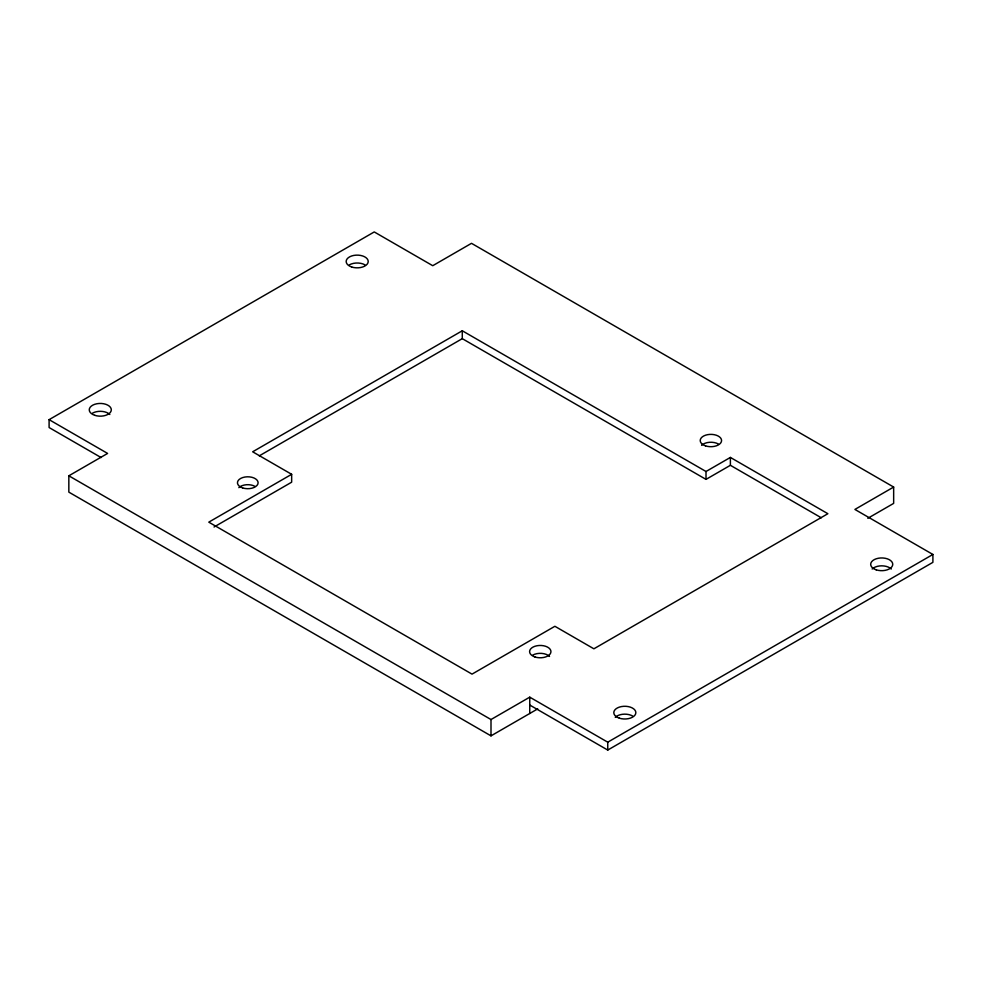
<?xml version="1.0" encoding="UTF-8"?>
<svg xmlns="http://www.w3.org/2000/svg" width="982" height="982" viewBox="0 0 982 982"><rect width="100%" height="100%" fill="white"/><g stroke="black" fill="none" stroke-linecap="round" stroke-linejoin="round"><path stroke-width="1.47" d="M101.097 457.551L49.1 427.538L49.1 419.658L374.252 231.936L432.743 265.705L471.495 243.327L893.657 487.06L893.657 503.385L867.818 518.3M537.719 708.881L491 735.862L68.838 492.129L68.838 475.804L107.603 453.426L49.1 419.658M291.654 474.306L208.785 522.154L472.023 674.131L554.891 626.283L593.889 648.807L827.875 513.709L730.387 457.428L706.009 471.495L462.277 330.774L252.656 451.794L291.654 474.306L291.654 482.187L214.039 527.003M259.285 455.844L462.277 338.655L706.009 479.376L730.387 465.308L821.296 517.784M68.838 475.804L491 719.536L529.752 697.159L607.748 742.183L932.9 554.462L932.9 562.342L607.748 750.064L529.752 705.039M893.657 487.06L854.905 509.437L932.9 554.462M730.387 457.428L730.387 465.308M706.009 471.495L706.009 479.376M607.748 742.183L607.748 750.064M529.752 697.159L529.752 713.484M491 719.536L491 735.862M462.277 330.774L462.277 338.655M872.163 569.008A11.035 6.371 0 0 1 891.263 569.008M615.26 717.339A11.035 6.371 0 0 1 632.617 716.013M349.383 264.858A11.035 6.371 0 0 1 364.985 264.858M92.48 413.177A11.035 6.371 0 0 1 109.837 414.502M701.627 445.337A10.692 6.174 0 0 1 718.443 444.048M238.847 487.649A10.323 5.953 0 0 1 255.075 486.421M532.71 655.141A10.692 6.174 0 0 1 549.527 656.418M876.202 569.83A11.035 6.371 0 0 0 892.748 564.319A11.035 6.371 0 0 0 876.202 558.795A11.035 6.371 0 0 0 876.202 569.83M619.298 718.149A11.035 6.371 0 0 0 635.845 712.637A11.035 6.371 0 0 0 619.298 707.126A11.035 6.371 0 0 0 619.298 718.149M351.666 266.994A11.035 6.371 0 0 0 368.213 261.482A11.035 6.371 0 0 0 351.666 255.971A11.035 6.371 0 0 0 351.666 266.994M94.775 415.325A11.035 6.371 0 0 0 111.31 409.801A11.035 6.371 0 0 0 94.775 404.289A11.035 6.371 0 0 0 94.775 415.325M705.542 445.877A10.692 6.174 0 0 0 721.574 440.537A10.692 6.174 0 0 0 705.542 435.198A10.692 6.174 0 0 0 705.542 445.877M242.615 487.907A10.323 5.953 0 0 0 258.106 482.751A10.323 5.953 0 0 0 242.615 477.596A10.323 5.953 0 0 0 242.615 487.907M534.92 656.958A10.692 6.174 0 0 0 550.951 651.618A10.692 6.174 0 0 0 534.92 646.279A10.692 6.174 0 0 0 534.92 656.958"/></g></svg>
